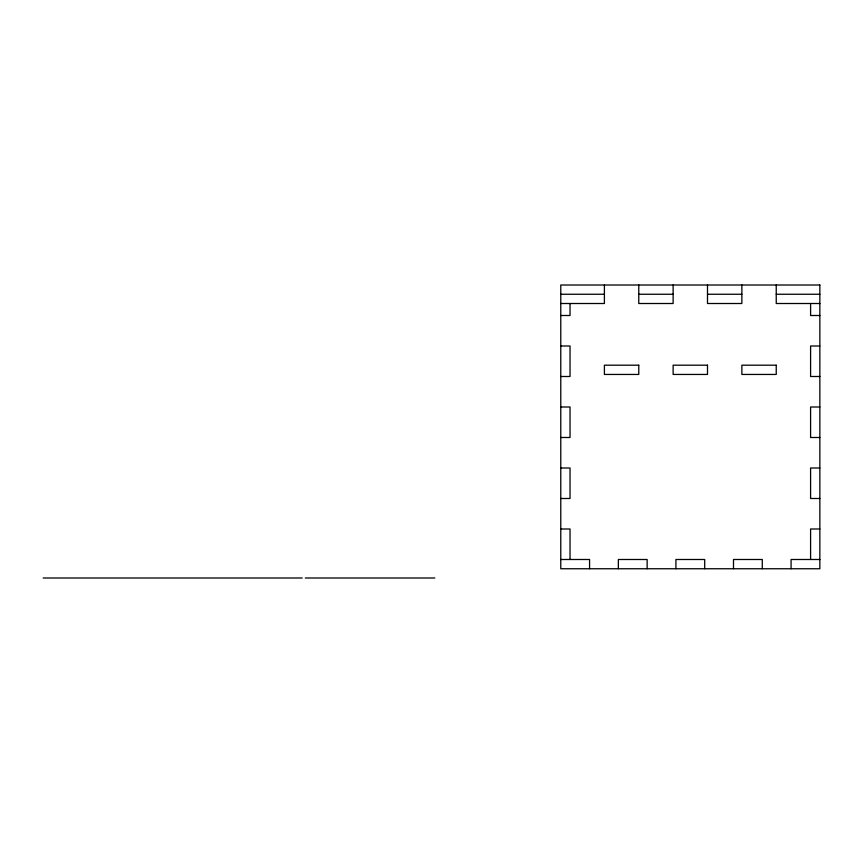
<?xml version="1.0" encoding="UTF-8"?>
<svg xmlns="http://www.w3.org/2000/svg" width="863" height="863" viewBox="0 0 863 863"><rect width="100%" height="100%" fill="white"/><g stroke="black" fill="none" stroke-linecap="round" stroke-linejoin="round"><path stroke-width="1.29" d="M560.777 294.251L604.402 294.251M638.771 294.251L673.129 294.251M707.498 294.251L741.867 294.251M776.236 294.251L819.85 294.251M560.777 303.506L604.402 303.506L604.402 285.006M819.85 303.506L776.236 303.506L776.236 285.006M560.777 315.502L570.033 315.502L570.033 303.506M819.85 315.502L810.594 315.502L810.594 303.506M560.777 345.998L570.033 345.998L570.033 376.495L560.777 376.495M819.85 345.998L810.594 345.998L810.594 376.495L819.85 376.495M560.777 407.002L570.033 407.002L570.033 437.498L560.777 437.498M819.85 407.002L810.594 407.002L810.594 437.498L819.85 437.498M560.777 467.994L570.033 467.994L570.033 498.49L560.777 498.49M819.85 467.994L810.594 467.994L810.594 498.49L819.85 498.49M560.777 528.997L570.033 528.997L570.033 559.494M819.85 528.997L810.594 528.997L810.594 559.494M560.777 559.494L589.569 559.494L589.569 568.749M819.85 559.494L791.069 559.494L791.069 568.749M43.15 577.994L302.223 577.994M305.308 577.994L434.833 577.994M762.277 568.749L762.277 559.494L733.496 559.494L733.496 568.749M741.867 285.006L741.867 303.506L707.498 303.506L707.498 285.006M704.704 568.749L704.704 559.494L675.923 559.494L675.923 568.749M673.129 285.006L673.129 303.506L638.771 303.506L638.771 285.006M647.142 568.749L647.142 559.494L618.35 559.494L618.35 568.749M819.85 285.006L560.777 285.006L560.777 568.749L819.85 568.749L819.85 285.006M638.771 365.189L604.402 365.189L604.402 374.445L638.771 374.445L638.771 365.189M707.498 365.189L673.129 365.189L673.129 374.445L707.498 374.445L707.498 365.189M776.236 365.189L741.867 365.189L741.867 374.445L776.236 374.445L776.236 365.189"/></g></svg>
